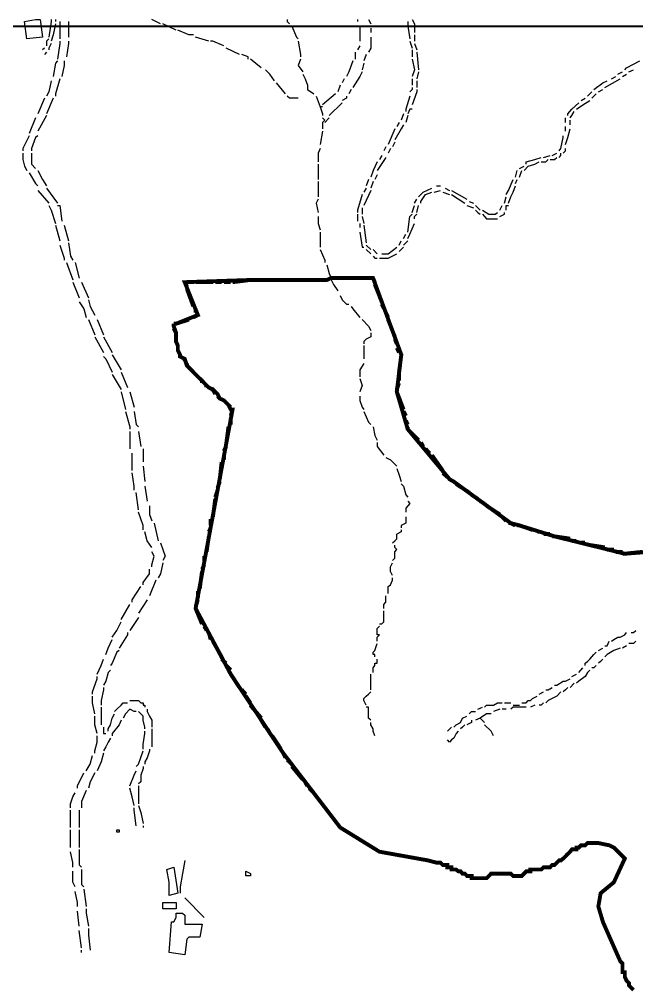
# Model space of a CAD drawing. Header units: millimetres. Extents: x -3588 to 75209, y -3737 to 38254.
# Drawn here: x 20862 to 21244, y 20076 to 20674 of the extents above; entities that cross this region are included whole.
import ezdxf

# ---------------------------------------------------------------- set-up
doc = ezdxf.new("R2010")
doc.units = ezdxf.units.MM
doc.layers.add('P', color=253, linetype='Continuous')

msp = doc.modelspace()

# ---------------------------------------------------------------- linework, layer by layer
at = {"layer": 'P'}
for points in [[(20873.287, 20674.399), (20874.696, 20674.399), (20876.104, 20663.388), (20866.518, 20662.252), (20865.109, 20672.974), (20871.879, 20674.399), (20873.287, 20674.399)], [(20881.481, 20674.399), (20881.481, 20672.974), (20880.057, 20663.388)], [(20884.298, 20674.399), (20884.298, 20672.974)], [(20949.225, 20671.566), (20943.864, 20674.399)], [(21027.707, 20674.399), (21027.707, 20672.974), (21029.116, 20671.566)], [(21071.173, 20674.399), (21071.173, 20672.974)], [(21077.943, 20674.399), (21079.351, 20671.566)], [(21105.053, 20674.399), (21106.461, 20671.566), (21106.461, 20666.205)], [(20884.298, 20671.566), (20882.89, 20664.797), (20881.481, 20660.844)], [(20886.843, 20672.974), (20886.843, 20670.158), (20886.843, 20662.252)], [(20892.204, 20672.974), (20892.204, 20670.158), (20892.204, 20663.388)], [(20958.827, 20667.613), (20950.633, 20671.566)], [(21030.524, 20670.158), (21033.34, 20663.388), (21034.477, 20662.252)], [(21071.173, 20670.158), (21072.582, 20670.158), (21072.582, 20660.844)], [(21079.351, 20669.022), (21079.351, 20666.205)], [(21102.22, 20672.974), (21102.22, 20670.158), (21103.629, 20662.252)], [(20880.057, 20662.252), (20878.649, 20660.844), (20878.649, 20658.011)], [(20969.55, 20664.797), (20966.733, 20664.797), (20959.947, 20667.613)], [(20979.152, 20660.844), (20970.958, 20663.388)], [(21079.351, 20663.388), (21079.351, 20656.603), (21077.943, 20654.074)], [(21106.461, 20664.797), (21106.461, 20660.844)], [(20877.528, 20656.603), (20876.104, 20655.482)], [(20881.481, 20659.435), (20880.057, 20656.603), (20880.057, 20655.482)], [(20886.843, 20660.844), (20886.843, 20659.435), (20885.434, 20649.833)], [(20892.204, 20660.844), (20892.204, 20659.435), (20891.067, 20651.241)], [(20988.466, 20658.011), (20981.681, 20660.844), (20980.272, 20660.844)], [(20998.052, 20652.65), (20989.874, 20656.603)], [(21034.477, 20660.844), (21035.885, 20652.65), (21035.885, 20651.241)], [(21072.582, 20658.011), (21071.173, 20655.482)], [(21103.629, 20660.844), (21105.053, 20656.603)], [(21106.461, 20659.435), (21107.87, 20655.482)], [(20878.649, 20654.074), (20877.528, 20652.65)], [(21003.43, 20649.833), (21003.43, 20651.241), (20999.477, 20652.65)], [(21069.765, 20654.074), (21069.765, 20649.833)], [(21076.535, 20652.65), (21075.126, 20648.697)], [(21105.053, 20655.482), (21105.053, 20651.241)], [(21107.87, 20654.074), (21109.006, 20643.064)], [(20885.434, 20648.697), (20884.298, 20647.289), (20882.89, 20639.111)], [(20889.659, 20648.697), (20889.659, 20645.88), (20888.251, 20639.111)], [(21011.607, 20644.472), (21004.838, 20649.833)], [(21035.885, 20649.833), (21034.477, 20645.88), (21037.293, 20641.927)], [(21068.357, 20648.697), (21065.812, 20641.927), (21064.404, 20639.111)], [(21075.126, 20647.289), (21073.99, 20643.064)], [(21105.053, 20649.833), (21106.461, 20643.064), (21105.053, 20639.111)], [(21236.588, 20643.064), (21237.724, 20644.472), (21245.902, 20648.697)], [(21019.801, 20636.278), (21016.969, 20640.519), (21014.152, 20643.064)], [(21037.293, 20640.519), (21038.702, 20637.686), (21040.126, 20633.749)], [(21073.99, 20641.927), (21072.582, 20639.111), (21068.357, 20632.325)], [(21109.006, 20641.927), (21107.87, 20637.686)], [(21228.41, 20637.686), (21230.954, 20639.111)], [(21232.363, 20640.519), (21235.179, 20641.927)], [(21235.179, 20639.111), (21237.724, 20640.519)], [(21239.132, 20641.927), (21241.949, 20643.064)], [(20881.481, 20636.278), (20880.057, 20629.508), (20878.649, 20626.964)], [(20886.843, 20637.686), (20884.298, 20628.372), (20884.298, 20626.964)], [(21026.571, 20628.372), (21020.922, 20635.158)], [(21040.126, 20633.749), (21040.126, 20630.917)], [(21060.451, 20633.749), (21059.026, 20629.508)], [(21062.979, 20637.686), (21061.571, 20635.158)], [(21105.053, 20632.325), (21105.053, 20630.917), (21103.629, 20629.508)], [(21105.053, 20637.686), (21105.053, 20633.749)], [(21107.87, 20636.278), (21107.87, 20632.325)], [(21217.399, 20630.917), (21223.049, 20635.158), (21225.577, 20636.278)], [(21224.169, 20632.325), (21233.771, 20637.686)], [(21034.477, 20625.555), (21029.116, 20625.555), (21027.707, 20626.964)], [(21040.126, 20630.917), (21044.079, 20628.372)], [(21045.487, 20626.964), (21048.032, 20620.194)], [(21057.618, 20628.372), (21049.44, 20621.603)], [(21064.404, 20626.964), (21064.404, 20625.555), (21061.571, 20624.147)], [(21067.22, 20630.917), (21065.812, 20628.372)], [(21103.629, 20626.964), (21101.1, 20618.786), (21101.1, 20617.362)], [(21107.87, 20630.917), (21107.87, 20629.508), (21105.053, 20621.603)], [(21213.446, 20626.964), (21216.263, 20629.508)], [(21216.263, 20625.555), (21218.808, 20628.372)], [(21220.216, 20629.508), (21223.049, 20630.917)], [(20877.528, 20625.555), (20873.287, 20615.953)], [(20882.89, 20625.555), (20878.649, 20615.953)], [(21061.571, 20622.739), (21053.665, 20614.833)], [(21201.299, 20614.833), (21201.299, 20615.953), (21203.844, 20618.786), (21208.085, 20622.739)], [(21206.677, 20618.786), (21210.63, 20621.603), (21214.855, 20624.147)], [(21209.493, 20624.147), (21212.038, 20625.555)], [(20878.649, 20614.833), (20873.287, 20605.231)], [(21049.44, 20620.194), (21048.032, 20620.194)], [(21048.032, 20620.194), (21049.44, 20615.953)], [(21049.44, 20615.953), (21049.44, 20614.833)], [(21099.676, 20615.953), (21098.268, 20612)], [(21102.22, 20614.833), (21101.1, 20610.592)], [(21105.053, 20618.786), (21103.629, 20618.786), (21102.22, 20615.953)], [(21202.724, 20613.425), (21203.844, 20614.833), (21205.252, 20617.362)], [(20871.879, 20613.425), (20867.926, 20603.822)], [(21049.44, 20613.425), (21050.849, 20612), (21049.44, 20610.592)], [(21049.44, 20610.592), (21049.44, 20606.639)], [(21053.665, 20613.425), (21050.849, 20610.592)], [(21099.676, 20609.184), (21098.268, 20606.639), (21094.315, 20599.87)], [(21096.859, 20610.592), (21095.451, 20608.047)], [(21199.891, 20610.592), (21199.891, 20612), (21199.891, 20613.425)], [(21202.724, 20609.184), (21202.724, 20612)], [(20867.926, 20602.414), (20863.973, 20594.508), (20863.973, 20593.1)], [(20873.287, 20602.414), (20871.879, 20601.278), (20869.334, 20594.508), (20869.334, 20593.1)], [(21049.44, 20605.231), (21048.032, 20597.037)], [(21094.315, 20606.639), (21090.09, 20597.037)], [(21195.938, 20593.1), (21197.074, 20594.508), (21198.483, 20601.278), (21198.483, 20602.414)], [(21199.891, 20605.231), (21199.891, 20608.047)], [(21199.891, 20597.037), (21201.299, 20601.278), (21202.724, 20606.639)], [(21094.315, 20598.461), (21092.906, 20595.629)], [(20863.973, 20591.676), (20863.973, 20587.723), (20865.109, 20583.498), (20866.518, 20580.953)], [(20869.334, 20591.676), (20869.334, 20588.859), (20869.334, 20584.906), (20871.879, 20582.089)], [(21048.032, 20594.508), (21046.896, 20591.676), (21046.896, 20586.314)], [(21088.681, 20595.629), (21087.545, 20593.1)], [(21091.498, 20594.508), (21090.09, 20591.676)], [(21191.713, 20590.267), (21194.53, 20591.676)], [(21195.938, 20588.859), (21197.074, 20590.267), (21197.074, 20591.676)], [(21198.483, 20591.676), (21199.891, 20593.1), (21199.891, 20594.508)], [(21046.896, 20584.906), (21046.896, 20576.712), (21046.896, 20575.304)], [(21083.304, 20586.314), (21080.775, 20580.953), (21079.351, 20576.712)], [(21088.681, 20588.859), (21083.304, 20580.953)], [(21086.137, 20590.267), (21084.728, 20587.723)], [(21174.205, 20580.953), (21176.75, 20583.498), (21180.975, 20584.906), (21183.519, 20586.314)], [(21175.614, 20584.906), (21175.614, 20586.314), (21180.975, 20587.723), (21184.928, 20588.859)], [(21184.928, 20586.314), (21187.76, 20586.314), (21189.169, 20587.723)], [(21186.352, 20588.859), (21190.305, 20590.267)], [(21190.305, 20587.723), (21193.122, 20587.723), (21194.53, 20588.859)], [(20867.926, 20579.545), (20871.879, 20572.775), (20873.287, 20571.351)], [(20873.287, 20580.953), (20876.104, 20575.304), (20878.649, 20571.351)], [(21168.844, 20576.712), (21169.98, 20580.953)], [(21171.389, 20582.089), (21174.205, 20583.498)], [(21171.389, 20576.712), (21172.797, 20580.953)], [(21046.896, 20574.184), (21046.896, 20569.943), (21046.896, 20564.581)], [(21077.943, 20575.304), (21076.535, 20571.351)], [(21080.775, 20574.184), (21079.351, 20569.943)], [(21083.304, 20578.136), (21081.896, 20575.304)], [(21163.195, 20565.99), (21164.603, 20568.534), (21167.436, 20575.304)], [(21168.844, 20572.775), (21169.98, 20575.304)], [(20873.287, 20568.534), (20880.057, 20560.628)], [(20878.649, 20569.943), (20885.434, 20560.628)], [(21076.535, 20569.943), (21075.126, 20567.398)], [(21079.351, 20568.534), (21075.126, 20559.22)], [(21109.006, 20564.581), (21111.823, 20567.398), (21117.184, 20569.943)], [(21110.414, 20560.628), (21110.414, 20561.765), (21113.231, 20565.99), (21117.184, 20567.398)], [(21118.592, 20567.398), (21122.545, 20568.534)], [(21120.001, 20571.351), (21122.545, 20571.351)], [(21123.954, 20567.398), (21128.194, 20565.99)], [(21125.378, 20569.943), (21128.194, 20568.534)], [(21129.331, 20568.534), (21138.917, 20563.173)], [(21164.603, 20560.628), (21166.027, 20564.581), (21167.436, 20567.398), (21168.844, 20571.351)], [(21046.896, 20563.173), (21045.487, 20560.628), (21046.896, 20554.979)], [(21073.99, 20565.99), (21071.173, 20556.387), (21071.173, 20554.979)], [(21106.461, 20560.628), (21107.87, 20563.173)], [(21129.331, 20565.99), (21137.509, 20560.628)], [(21140.325, 20561.765), (21142.87, 20560.628)], [(21162.074, 20560.628), (21163.195, 20564.581)], [(20880.057, 20559.22), (20881.481, 20556.387), (20884.298, 20548.21)], [(20885.434, 20559.22), (20886.843, 20559.22), (20888.251, 20549.618)], [(21073.99, 20557.812), (21073.99, 20556.387), (21073.99, 20553.859)], [(21105.053, 20554.979), (21106.461, 20559.22)], [(21107.87, 20554.979), (21109.006, 20559.22)], [(21138.917, 20559.22), (21142.87, 20557.812)], [(21144.278, 20559.22), (21147.111, 20556.387)], [(21144.278, 20556.387), (21145.703, 20554.979), (21147.111, 20553.859)], [(21148.519, 20556.387), (21152.472, 20553.859), (21156.425, 20553.859), (21157.833, 20554.979)], [(21159.242, 20556.387), (21160.65, 20559.22)], [(21159.242, 20552.451), (21162.074, 20553.859), (21162.074, 20554.979)], [(21163.195, 20556.387), (21163.195, 20559.22), (21164.603, 20559.22)], [(21046.896, 20552.451), (21046.896, 20551.026), (21046.896, 20548.21), (21048.032, 20544.257)], [(21071.173, 20553.859), (21071.173, 20549.618)], [(21073.99, 20552.451), (21075.126, 20548.21)], [(21102.22, 20542.848), (21103.629, 20552.451), (21105.053, 20553.859)], [(21106.461, 20551.026), (21106.461, 20552.451), (21107.87, 20553.859)], [(21148.519, 20553.859), (21151.064, 20551.026), (21157.833, 20551.026)], [(20884.298, 20547.073), (20886.843, 20537.487)], [(20889.659, 20547.073), (20892.204, 20537.487)], [(21048.032, 20542.848), (21048.032, 20540.304), (21048.032, 20534.654), (21048.032, 20533.534)], [(21072.582, 20548.21), (21072.582, 20545.665)], [(21072.582, 20542.848), (21073.99, 20533.534), (21075.126, 20533.534)], [(21075.126, 20547.073), (21076.535, 20536.063)], [(21102.22, 20538.895), (21103.629, 20541.44), (21106.461, 20548.21)], [(21096.859, 20534.654), (21098.268, 20537.487)], [(21099.676, 20538.895), (21101.1, 20541.44)], [(21099.676, 20534.654), (21102.22, 20537.487)], [(20886.843, 20534.654), (20889.659, 20526.749), (20889.659, 20525.34)], [(20892.204, 20536.063), (20893.612, 20527.885), (20895.02, 20525.34)], [(21048.032, 20532.126), (21050.849, 20525.34), (21050.849, 20523.932)], [(21076.535, 20534.654), (21079.351, 20532.126)], [(21076.535, 20532.126), (21079.351, 20529.293)], [(21080.775, 20532.126), (21083.304, 20529.293)], [(21086.137, 20529.293), (21090.09, 20529.293), (21095.451, 20533.534)], [(21096.859, 20530.701), (21098.268, 20532.126), (21099.676, 20533.534)], [(21080.775, 20527.885), (21081.896, 20526.749), (21083.304, 20526.749)], [(21084.728, 20526.749), (21090.09, 20526.749), (21095.451, 20529.293)], [(20891.067, 20523.932), (20895.02, 20513.209)], [(20896.429, 20523.932), (20898.973, 20514.33)], [(21052.257, 20522.524), (21053.665, 20517.162), (21054.801, 20514.33)], [(21054.801, 20513.209), (21056.21, 20510.377), (21059.026, 20506.424)], [(20895.02, 20511.801), (20898.973, 20502.199)], [(20900.382, 20511.801), (20904.623, 20502.199)], [(20904.623, 20500.791), (20905.759, 20496.838), (20908.576, 20491.476)], [(21060.451, 20503.607), (21061.571, 20500.791), (21064.404, 20498.246), (21065.812, 20498.246)], [(20898.973, 20499.654), (20901.806, 20495.413), (20903.214, 20490.052)], [(21067.22, 20496.838), (21068.357, 20495.413), (21072.582, 20490.052)], [(20904.623, 20488.644), (20908.576, 20479.33)], [(20909.984, 20488.644), (20913.937, 20479.33)], [(21073.99, 20488.644), (21077.943, 20484.691), (21079.351, 20481.874)], [(20908.576, 20477.921), (20913.937, 20468.319)], [(20913.937, 20477.921), (20919.298, 20468.319)], [(21079.351, 20480.466), (21079.351, 20479.33), (21079.351, 20477.921), (21076.535, 20476.513), (21075.126, 20475.089), (21075.126, 20473.68)], [(21075.126, 20472.56), (21075.126, 20468.319), (21075.126, 20464.366)], [(20913.937, 20465.774), (20915.345, 20464.366), (20919.298, 20456.188)], [(20919.298, 20466.911), (20924.947, 20457.597)], [(21075.126, 20461.549), (21072.582, 20457.597), (21072.582, 20454.764), (21072.582, 20453.356)], [(20919.298, 20454.764), (20924.947, 20445.45)], [(20924.947, 20456.188), (20928.9, 20446.586)], [(21072.582, 20452.235), (21073.99, 20447.994), (21072.582, 20444.041)], [(20924.947, 20444.041), (20927.492, 20433.031)], [(20930.309, 20444.041), (20932.853, 20434.439)], [(21072.582, 20441.225), (21072.582, 20438.68), (21073.99, 20434.439), (21075.126, 20433.031)], [(20927.492, 20431.911), (20930.309, 20422.308), (20930.309, 20420.9)], [(20932.853, 20431.911), (20934.262, 20423.717), (20935.67, 20422.308)], [(21075.126, 20431.911), (21077.943, 20425.125), (21079.351, 20423.717)], [(20930.309, 20419.492), (20930.309, 20408.753)], [(20935.67, 20419.492), (20937.078, 20410.178)], [(21080.775, 20422.308), (21081.896, 20416.947), (21083.304, 20414.114)], [(21083.304, 20412.706), (21083.304, 20410.178), (21087.545, 20404.8)], [(20931.717, 20395.214), (20931.717, 20399.167), (20931.717, 20405.937)], [(20938.502, 20408.753), (20938.502, 20400.575)], [(21088.681, 20403.392), (21091.498, 20401.984), (21095.451, 20398.031)], [(20932.853, 20383.067), (20932.853, 20385.612), (20931.717, 20393.79)], [(20938.502, 20398.031), (20939.623, 20388.428)], [(21095.451, 20396.622), (21096.859, 20392.381), (21098.268, 20388.428)], [(21098.268, 20387.02), (21099.676, 20385.612), (21101.1, 20380.251), (21102.22, 20378.842)], [(20935.67, 20370.936), (20934.262, 20381.659)], [(20939.623, 20385.612), (20941.031, 20376.298)], [(21102.22, 20376.298), (21103.629, 20374.889), (21101.1, 20372.057), (21101.1, 20370.936), (21101.1, 20369.528)], [(20938.502, 20358.518), (20938.502, 20361.334), (20935.67, 20369.528)], [(20942.455, 20373.465), (20942.455, 20368.104), (20943.864, 20364.151)], [(21101.1, 20366.695), (21101.1, 20364.151), (21101.1, 20362.743), (21098.268, 20361.334), (21098.268, 20359.926)], [(20943.864, 20347.779), (20941.031, 20351.732), (20939.623, 20357.381)], [(20945.272, 20362.743), (20947.817, 20351.732)], [(21098.268, 20358.518), (21098.268, 20357.381), (21095.451, 20355.973)], [(21092.906, 20350.612), (21094.315, 20351.732), (21095.451, 20353.14), (21095.451, 20354.565), (21095.451, 20355.973)], [(20949.225, 20350.612), (20952.042, 20342.418), (20950.633, 20339.601)], [(21092.906, 20339.601), (21094.315, 20341.009), (21094.315, 20342.418), (21094.315, 20344.962), (21095.451, 20346.371), (21094.315, 20347.779), (21094.315, 20349.203)], [(20943.864, 20335.648), (20943.864, 20337.057), (20945.272, 20342.418), (20943.864, 20344.962)], [(20938.502, 20324.638), (20938.502, 20326.046), (20942.455, 20331.407), (20942.455, 20334.24)], [(20950.633, 20338.193), (20949.225, 20331.407), (20947.817, 20328.879)], [(21092.906, 20330.287), (21091.498, 20332.816), (21091.498, 20335.648), (21092.906, 20338.193)], [(20946.408, 20327.454), (20942.455, 20317.868)], [(21090.09, 20319.276), (21090.09, 20320.685), (21090.09, 20323.501), (21091.498, 20324.638), (21092.906, 20327.454), (21092.906, 20328.879)], [(20931.717, 20313.915), (20931.717, 20315.324), (20937.078, 20323.501)], [(20941.031, 20315.324), (20935.67, 20307.13)], [(21087.545, 20309.962), (21087.545, 20311.083), (21087.545, 20312.491), (21088.681, 20313.915), (21088.681, 20315.324), (21088.681, 20316.732), (21088.681, 20317.868)], [(20924.947, 20303.177), (20930.309, 20312.491)], [(20935.67, 20304.313), (20930.309, 20296.407)], [(21084.728, 20300.36), (21086.137, 20300.36), (21087.545, 20301.768), (21087.545, 20303.177), (21087.545, 20304.313), (21087.545, 20305.721), (21087.545, 20307.13), (21087.545, 20308.554)], [(20919.298, 20292.166), (20922.131, 20296.407), (20924.947, 20301.768)], [(21083.304, 20289.638), (21083.304, 20290.758), (21083.304, 20292.166), (21084.728, 20293.59), (21083.304, 20293.59), (21083.304, 20294.999), (21083.304, 20296.407), (21083.304, 20297.543), (21084.728, 20298.952)], [(20928.9, 20294.999), (20928.9, 20293.59), (20923.539, 20285.397)], [(21228.41, 20289.638), (21229.818, 20290.758), (21232.363, 20292.166), (21233.771, 20292.166), (21236.588, 20293.59), (21237.724, 20294.999)], [(21240.541, 20294.999), (21241.949, 20294.999), (21243.373, 20296.407)], [(20915.345, 20281.444), (20916.753, 20285.397), (20919.298, 20290.758)], [(21081.896, 20280.035), (21081.896, 20281.444), (21080.775, 20281.444), (21080.775, 20282.852), (21081.896, 20283.988), (21083.304, 20288.229)], [(21220.216, 20283.988), (21223.049, 20285.397)], [(21224.169, 20286.805), (21225.577, 20286.805), (21227.001, 20289.638)], [(21233.771, 20285.397), (21229.818, 20283.988), (21225.577, 20281.444), (21224.169, 20280.035)], [(21237.724, 20286.805), (21235.179, 20285.397)], [(21243.373, 20289.638), (21241.949, 20288.229), (21239.132, 20288.229)], [(20923.539, 20283.988), (20922.131, 20282.852), (20919.298, 20276.082), (20918.178, 20274.674)], [(21212.038, 20274.674), (21212.038, 20276.082), (21213.446, 20277.219), (21214.855, 20278.627), (21216.263, 20280.035), (21217.399, 20281.444), (21218.808, 20282.852)], [(20909.984, 20269.313), (20912.528, 20274.674), (20913.937, 20278.627)], [(21080.775, 20270.433), (21080.775, 20271.841), (21080.775, 20273.266), (21081.896, 20274.674), (21081.896, 20276.082), (21083.304, 20276.082), (21083.304, 20277.219), (21083.304, 20278.627)], [(21208.085, 20270.433), (21210.63, 20273.266)], [(21218.808, 20274.674), (21217.399, 20273.266), (21216.263, 20273.266)], [(21223.049, 20278.627), (21221.624, 20277.219), (21220.216, 20276.082)], [(20907.167, 20256.894), (20907.167, 20258.302), (20909.984, 20266.48), (20909.984, 20267.905)], [(20918.178, 20271.841), (20916.753, 20270.433), (20915.345, 20265.072), (20913.937, 20262.527)], [(21079.351, 20259.711), (21079.351, 20261.119), (21079.351, 20262.527), (21079.351, 20263.664), (21079.351, 20265.072), (21079.351, 20267.905), (21079.351, 20269.313)], [(21203.844, 20267.905), (21206.677, 20269.313)], [(21214.855, 20271.841), (21213.446, 20270.433), (21212.038, 20267.905), (21208.085, 20265.072), (21206.677, 20263.664)], [(21193.122, 20262.527), (21194.53, 20262.527), (21198.483, 20265.072), (21199.891, 20265.072), (21202.724, 20266.48)], [(21205.252, 20263.664), (21202.724, 20261.119)], [(20908.576, 20244.747), (20907.167, 20251.517), (20907.167, 20255.758)], [(20913.937, 20261.119), (20913.937, 20259.711), (20912.528, 20252.941), (20912.528, 20250.108)], [(21076.535, 20250.108), (21075.126, 20252.941), (21075.126, 20254.349), (21076.535, 20255.758), (21077.943, 20256.894), (21079.351, 20258.302)], [(21172.797, 20251.517), (21175.614, 20251.517), (21176.75, 20252.941), (21178.158, 20252.941), (21179.566, 20254.349), (21182.399, 20255.758)], [(21183.519, 20256.894), (21186.352, 20258.302)], [(21187.76, 20259.711), (21189.169, 20259.711), (21191.713, 20261.119)], [(21197.074, 20258.302), (21194.53, 20255.758), (21191.713, 20254.349), (21189.169, 20252.941), (21187.76, 20251.517)], [(21201.299, 20261.119), (21199.891, 20259.711), (21198.483, 20258.302)], [(20920.706, 20246.155), (20922.131, 20247.58), (20924.947, 20250.108), (20926.084, 20251.517), (20928.9, 20251.517)], [(20930.309, 20252.941), (20931.717, 20252.941), (20932.853, 20252.941), (20935.67, 20252.941), (20937.078, 20251.517), (20938.502, 20251.517), (20938.502, 20250.108), (20939.623, 20250.108), (20939.623, 20248.988)], [(21149.655, 20248.988), (21151.064, 20250.108), (21153.88, 20250.108), (21155.289, 20250.108), (21157.833, 20251.517), (21160.65, 20251.517)], [(21162.074, 20251.517), (21163.195, 20251.517), (21164.603, 20251.517), (21166.027, 20251.517)], [(21167.436, 20250.108), (21168.844, 20250.108), (21169.98, 20250.108), (21171.389, 20250.108)], [(21180.975, 20250.108), (21178.158, 20248.988)], [(21186.352, 20251.517), (21184.928, 20250.108), (21183.519, 20250.108)], [(20909.984, 20232.616), (20908.576, 20237.978), (20908.576, 20243.339)], [(20912.528, 20248.988), (20912.528, 20246.155), (20912.528, 20239.386), (20912.528, 20237.978)], [(20916.753, 20234.025), (20916.753, 20235.433), (20918.178, 20237.978), (20919.298, 20242.203), (20920.706, 20244.747)], [(20934.262, 20246.155), (20932.853, 20246.155), (20930.309, 20247.58), (20927.492, 20244.747), (20926.084, 20242.203)], [(20939.623, 20235.433), (20939.623, 20236.569), (20938.502, 20240.794), (20938.502, 20243.339), (20937.078, 20244.747), (20935.67, 20246.155)], [(20941.031, 20247.58), (20941.031, 20246.155), (20942.455, 20243.339), (20943.864, 20240.794), (20943.864, 20236.569)], [(21079.351, 20240.794), (21077.943, 20242.203), (21077.943, 20244.747), (21077.943, 20246.155), (21077.943, 20247.58), (21077.943, 20248.988), (21076.535, 20248.988)], [(21130.739, 20236.569), (21132.147, 20237.978), (21134.964, 20239.386), (21136.1, 20242.203), (21138.917, 20243.339)], [(21140.325, 20244.747), (21141.75, 20246.155), (21144.278, 20246.155)], [(21145.703, 20247.58), (21148.519, 20248.988)], [(21153.88, 20244.747), (21151.064, 20244.747), (21147.111, 20242.203)], [(21159.242, 20247.58), (21155.289, 20246.155)], [(21163.195, 20247.58), (21162.074, 20247.58), (21160.65, 20247.58)], [(21175.614, 20248.988), (21174.205, 20248.988), (21169.98, 20248.988), (21167.436, 20248.988), (21166.027, 20247.58)], [(20924.947, 20240.794), (20923.539, 20237.978), (20919.298, 20232.616), (20919.298, 20231.192)], [(21081.896, 20231.192), (21080.775, 20234.025), (21080.775, 20235.433), (21079.351, 20237.978), (21079.351, 20239.386)], [(21137.509, 20237.978), (21136.1, 20236.569), (21134.964, 20235.433)], [(21141.75, 20240.794), (21141.75, 20239.386), (21138.917, 20237.978)], [(21147.111, 20242.203), (21144.278, 20240.794)], [(21149.655, 20239.386), (21147.111, 20242.203)], [(21155.289, 20231.192), (21153.88, 20234.025), (21149.655, 20237.978)], [(20913.937, 20236.569), (20913.937, 20232.616)], [(20913.937, 20232.616), (20915.345, 20232.616)], [(20938.502, 20223.014), (20938.502, 20225.831), (20939.623, 20232.616), (20939.623, 20234.025)], [(20943.864, 20235.433), (20943.864, 20232.616), (20943.864, 20228.663), (20943.864, 20224.422)], [(21126.786, 20234.025), (21129.331, 20236.569)], [(21133.556, 20234.025), (21132.147, 20232.616), (21130.739, 20229.784), (21129.331, 20228.663), (21128.194, 20227.255), (21126.786, 20228.663)], [(20908.576, 20220.47), (20908.576, 20221.878), (20909.984, 20227.255), (20909.984, 20231.192)], [(20916.753, 20227.255), (20915.345, 20224.422), (20913.937, 20221.878)], [(20918.178, 20229.784), (20916.753, 20227.255)], [(20913.937, 20220.47), (20912.528, 20215.108), (20909.984, 20209.459)], [(20934.262, 20212.292), (20935.67, 20213.7), (20938.502, 20221.878)], [(20942.455, 20223.014), (20942.455, 20221.878), (20941.031, 20217.653), (20939.623, 20215.108), (20939.623, 20213.7)], [(20903.214, 20209.459), (20905.759, 20213.7), (20907.167, 20219.061)], [(20897.853, 20198.736), (20897.853, 20200.145), (20901.806, 20208.339)], [(20908.576, 20208.339), (20905.759, 20202.689), (20904.623, 20198.736)], [(20930.309, 20200.145), (20932.853, 20206.93), (20934.262, 20209.459)], [(20938.502, 20212.292), (20938.502, 20210.867), (20937.078, 20206.93), (20937.078, 20202.689), (20935.67, 20201.553)], [(20893.612, 20186.606), (20893.612, 20189.134), (20895.02, 20193.375), (20896.429, 20195.92)], [(20903.214, 20197.328), (20900.382, 20190.543), (20900.382, 20186.606)], [(20932.853, 20188.014), (20931.717, 20193.375), (20930.309, 20198.736)], [(20935.67, 20200.145), (20935.67, 20195.92), (20935.67, 20193.375), (20935.67, 20189.134)], [(20893.612, 20174.459), (20893.612, 20182.365), (20893.612, 20185.181)], [(20898.973, 20185.181), (20898.973, 20177.003), (20898.973, 20174.459)], [(20934.262, 20175.595), (20932.853, 20185.181), (20932.853, 20186.606)], [(20935.67, 20188.014), (20937.078, 20183.773), (20938.502, 20177.003)], [(20893.612, 20162.04), (20893.612, 20163.448), (20893.612, 20173.051)], [(20898.973, 20173.051), (20898.973, 20170.218), (20898.973, 20162.04)], [(20922.131, 20173.051), (20923.539, 20173.051), (20923.539, 20171.642), (20922.131, 20171.642), (20922.131, 20173.051)], [(20938.502, 20175.595), (20938.502, 20174.459)], [(20898.973, 20160.904), (20898.973, 20159.495), (20898.973, 20151.317), (20900.382, 20149.893)], [(20895.02, 20149.893), (20895.02, 20152.726), (20893.612, 20159.495)], [(20964.188, 20154.134), (20962.78, 20145.956), (20961.356, 20137.762), (20961.356, 20133.809)], [(20964.188, 20154.134), (20962.78, 20145.956), (20961.356, 20137.762), (20961.356, 20133.809)], [(20900.382, 20148.485), (20900.382, 20139.171), (20901.806, 20137.762)], [(20954.586, 20140.579), (20953.178, 20148.485), (20957.403, 20149.893), (20959.947, 20133.809), (20954.586, 20132.401), (20954.586, 20140.579)], [(20896.429, 20137.762), (20895.02, 20140.579), (20895.02, 20147.365)], [(21003.43, 20144.532), (21002.005, 20144.532), (21002.005, 20147.365), (21004.838, 20145.956), (21004.838, 20144.532), (21003.43, 20144.532)], [(20901.806, 20136.354), (20903.214, 20125.632)], [(20897.853, 20125.632), (20897.853, 20128.16), (20896.429, 20134.946)], [(20976.319, 20118.846), (20964.188, 20130.993)], [(20976.319, 20118.846), (20964.188, 20130.993)], [(20903.214, 20124.207), (20903.214, 20121.391), (20904.623, 20113.485)], [(20954.586, 20124.207), (20950.633, 20124.207), (20950.633, 20128.16), (20958.827, 20128.16), (20958.827, 20124.207), (20954.586, 20124.207)], [(20898.973, 20113.485), (20897.853, 20122.799)], [(20958.827, 20118.846), (20958.827, 20121.391), (20962.78, 20121.391), (20964.188, 20120.254), (20964.188, 20114.621), (20974.911, 20114.621), (20973.503, 20106.715), (20968.141, 20106.715), (20966.733, 20106.715), (20965.597, 20105.307), (20964.188, 20095.705), (20954.586, 20097.113), (20955.995, 20116.029), (20957.403, 20116.029), (20958.827, 20118.846)], [(20904.623, 20112.076), (20904.623, 20107.835)], [(20900.382, 20099.93), (20898.973, 20110.668)], [(20904.623, 20107.835), (20905.759, 20098.521)], [(20900.382, 20097.113), (20900.382, 20098.521)]]:
    msp.add_lwpolyline(points, dxfattribs=at)
for points, const_width in [([(20542.731, 20670.158), (35743.361, 20670.158)], 1.2), ([(20957.403, 20486.099), (20958.827, 20486.099), (20972.366, 20491.476), (20964.188, 20511.801), (21006.246, 20513.209), (21037.293, 20513.209), (21050.849, 20513.209), (21052.257, 20513.209), (21054.801, 20514.33), (21080.775, 20514.33), (21098.268, 20466.911), (21095.451, 20444.041), (21102.22, 20420.9), (21128.194, 20389.853), (21130.739, 20388.428), (21166.027, 20362.743), (21171.389, 20361.334), (21193.122, 20354.565), (21236.588, 20343.826), (21269.059, 20346.371)], 2.417), ([(20957.403, 20486.099), (20958.827, 20486.099), (20972.366, 20491.476), (20964.188, 20511.801), (21006.246, 20513.209), (21037.293, 20513.209), (21050.849, 20513.209), (21052.257, 20513.209), (21054.801, 20514.33), (21080.775, 20514.33), (21098.268, 20466.911), (21095.451, 20444.041), (21102.22, 20420.9), (21128.194, 20389.853), (21130.739, 20388.428), (21166.027, 20362.743), (21171.389, 20361.334), (21193.122, 20354.565), (21236.588, 20343.826), (21269.059, 20346.371)], 1.2), ([(20965.597, 20508.968), (20964.188, 20511.801)], 2.417), ([(20965.597, 20511.801), (20969.55, 20511.801)], 2.417), ([(20970.958, 20511.801), (20981.681, 20511.801)], 2.417), ([(20983.105, 20511.801), (20987.058, 20511.801)], 2.417), ([(20988.466, 20511.801), (20992.691, 20511.801)], 2.417), ([(20993.827, 20511.801), (21004.838, 20513.209)], 2.417), ([(21006.246, 20513.209), (21010.199, 20513.209)], 2.417), ([(21011.607, 20513.209), (21014.152, 20513.209)], 2.417), ([(21016.969, 20513.209), (21027.707, 20513.209)], 2.417), ([(21029.116, 20513.209), (21031.932, 20513.209)], 2.417), ([(21034.477, 20513.209), (21037.293, 20513.209)], 2.417), ([(21040.126, 20513.209), (21049.44, 20513.209)], 2.417), ([(21052.257, 20513.209), (21054.801, 20514.33)], 2.417), ([(21057.618, 20514.33), (21060.451, 20514.33)], 2.417), ([(21061.571, 20514.33), (21072.582, 20514.33)], 2.417), ([(21075.126, 20514.33), (21077.943, 20514.33)], 2.417), ([(21079.351, 20514.33), (21080.775, 20514.33), (21081.896, 20511.801)], 2.417), ([(20969.55, 20496.838), (20965.597, 20507.56)], 2.417), ([(21081.896, 20510.377), (21086.137, 20499.654)], 2.417), ([(20970.958, 20492.885), (20970.958, 20495.413)], 2.417), ([(21086.137, 20498.246), (21087.545, 20495.413)], 2.417), ([(20957.403, 20486.099), (20958.827, 20486.099), (20966.733, 20488.644)], 2.417), ([(20969.55, 20490.052), (20972.366, 20491.476)], 2.417), ([(21088.681, 20492.885), (21090.09, 20490.052)], 2.417), ([(21090.09, 20488.644), (21094.315, 20477.921)], 2.417), ([(21241.949, 20073.972), (21240.541, 20075.38), (21239.132, 20076.788), (21239.132, 20078.196), (21237.724, 20079.605), (21236.588, 20082.149), (21236.588, 20083.558), (21236.588, 20084.982), (21235.179, 20084.982), (21235.179, 20086.39), (21235.179, 20088.919), (21235.179, 20090.343), (21233.771, 20091.752), (21223.049, 20116.029), (21220.216, 20125.632), (21221.624, 20133.809), (21229.818, 20140.579), (21236.588, 20155.27), (21233.771, 20158.087), (21229.818, 20162.04), (21227.001, 20163.448), (21220.216, 20164.857), (21216.263, 20164.857), (21213.446, 20164.857), (21212.038, 20163.448), (21210.63, 20163.448), (21209.493, 20163.448), (21208.085, 20162.04), (21206.677, 20162.04), (21206.677, 20160.904), (21203.844, 20160.904), (21202.724, 20159.495), (21201.299, 20158.087), (21199.891, 20156.679), (21198.483, 20155.27), (21197.074, 20154.134), (21195.938, 20154.134), (21194.53, 20152.726), (21193.122, 20151.317), (21191.713, 20151.317), (21190.305, 20149.893), (21187.76, 20149.893), (21186.352, 20149.893), (21184.928, 20148.485), (21183.519, 20148.485), (21180.975, 20148.485), (21179.566, 20148.485), (21178.158, 20148.485), (21178.158, 20147.365), (21176.75, 20147.365), (21175.614, 20147.365), (21174.205, 20145.956), (21172.797, 20144.532), (21171.389, 20144.532), (21169.98, 20144.532), (21167.436, 20144.532), (21166.027, 20145.956), (21163.195, 20145.956), (21160.65, 20145.956), (21159.242, 20145.956), (21156.425, 20145.956), (21155.289, 20145.956), (21153.88, 20145.956), (21152.472, 20144.532), (21151.064, 20143.124), (21149.655, 20143.124), (21148.519, 20143.124), (21147.111, 20143.124), (21145.703, 20143.124), (21144.278, 20143.124), (21142.87, 20143.124), (21141.75, 20143.124), (21141.75, 20144.532), (21140.325, 20144.532), (21138.917, 20144.532), (21137.509, 20145.956), (21136.1, 20145.956), (21134.964, 20147.365), (21133.556, 20147.365), (21132.147, 20148.485), (21130.739, 20148.485), (21129.331, 20148.485), (21129.331, 20149.893), (21128.194, 20149.893), (21126.786, 20149.893), (21126.786, 20151.317), (21125.378, 20151.317), (21123.954, 20151.317), (21122.545, 20152.726), (21121.425, 20152.726), (21120.001, 20152.726), (21114.639, 20154.134), (21084.728, 20159.495), (21060.451, 20174.459), (21025.163, 20220.47), (20992.691, 20269.313), (20988.466, 20277.219), (20970.958, 20309.962), (20993.827, 20433.031), (20992.691, 20433.031), (20991.283, 20435.863), (20988.466, 20438.68), (20985.921, 20439.816), (20984.513, 20442.633), (20981.681, 20445.45), (20979.152, 20446.586), (20977.728, 20447.994), (20974.911, 20450.827), (20970.958, 20454.764), (20968.141, 20457.597), (20965.597, 20460.141), (20964.188, 20464.366), (20961.356, 20465.774), (20961.356, 20466.911), (20959.947, 20469.727), (20959.947, 20472.56), (20958.827, 20475.089), (20958.827, 20477.921), (20958.827, 20480.466), (20957.403, 20484.691), (20957.403, 20486.099)], 2.417), ([(20957.403, 20484.691), (20957.403, 20486.099)], 2.417), ([(20958.827, 20479.33), (20958.827, 20480.466), (20957.403, 20483.282)], 2.417), ([(21240.541, 20075.38), (21239.132, 20076.788), (21239.132, 20078.196), (21237.724, 20079.605), (21236.588, 20082.149), (21236.588, 20083.558), (21236.588, 20084.982), (21235.179, 20084.982), (21235.179, 20086.39), (21235.179, 20088.919), (21235.179, 20090.343), (21233.771, 20091.752), (21223.049, 20116.029), (21220.216, 20125.632), (21221.624, 20133.809), (21229.818, 20140.579), (21236.588, 20155.27), (21233.771, 20158.087), (21229.818, 20162.04), (21227.001, 20163.448), (21220.216, 20164.857), (21216.263, 20164.857), (21213.446, 20164.857), (21212.038, 20163.448), (21210.63, 20163.448), (21209.493, 20163.448), (21208.085, 20162.04), (21206.677, 20162.04), (21206.677, 20160.904), (21203.844, 20160.904), (21202.724, 20159.495), (21201.299, 20158.087), (21199.891, 20156.679), (21198.483, 20155.27), (21197.074, 20154.134), (21195.938, 20154.134), (21194.53, 20152.726), (21193.122, 20151.317), (21191.713, 20151.317), (21190.305, 20149.893), (21187.76, 20149.893), (21186.352, 20149.893), (21184.928, 20148.485), (21183.519, 20148.485), (21180.975, 20148.485), (21179.566, 20148.485), (21178.158, 20148.485), (21178.158, 20147.365), (21176.75, 20147.365), (21175.614, 20147.365), (21174.205, 20145.956), (21172.797, 20144.532), (21171.389, 20144.532), (21169.98, 20144.532), (21167.436, 20144.532), (21166.027, 20145.956), (21163.195, 20145.956), (21160.65, 20145.956), (21159.242, 20145.956), (21156.425, 20145.956), (21155.289, 20145.956), (21153.88, 20145.956), (21152.472, 20144.532), (21151.064, 20143.124), (21149.655, 20143.124), (21148.519, 20143.124), (21147.111, 20143.124), (21145.703, 20143.124), (21144.278, 20143.124), (21142.87, 20143.124), (21141.75, 20143.124), (21141.75, 20144.532), (21140.325, 20144.532), (21138.917, 20144.532), (21137.509, 20145.956), (21136.1, 20145.956), (21134.964, 20147.365), (21133.556, 20147.365), (21132.147, 20148.485), (21130.739, 20148.485), (21129.331, 20148.485), (21129.331, 20149.893), (21128.194, 20149.893), (21126.786, 20149.893), (21126.786, 20151.317), (21125.378, 20151.317), (21123.954, 20151.317), (21122.545, 20152.726), (21121.425, 20152.726), (21120.001, 20152.726), (21114.639, 20154.134), (21084.728, 20159.495), (21060.451, 20174.459), (21025.163, 20220.47), (20992.691, 20269.313), (20988.466, 20277.219), (20970.958, 20309.962), (20993.827, 20433.031), (20992.691, 20433.031), (20991.283, 20435.863), (20988.466, 20438.68), (20985.921, 20439.816), (20984.513, 20442.633), (20981.681, 20445.45), (20979.152, 20446.586), (20977.728, 20447.994), (20974.911, 20450.827), (20970.958, 20454.764), (20968.141, 20457.597), (20965.597, 20460.141), (20964.188, 20464.366), (20961.356, 20465.774), (20961.356, 20466.911), (20959.947, 20469.727), (20959.947, 20472.56), (20958.827, 20475.089), (20958.827, 20477.921), (20958.827, 20480.466), (20957.403, 20484.691), (20957.403, 20486.099)], 1.2), ([(20961.356, 20466.911), (20959.947, 20469.727), (20959.947, 20472.56), (20958.827, 20475.089), (20958.827, 20477.921)], 2.417), ([(21094.315, 20476.513), (21095.451, 20473.68)], 2.417), ([(21095.451, 20471.152), (21096.859, 20468.319)], 2.417), ([(20964.188, 20462.958), (20964.188, 20464.366), (20961.356, 20465.774)], 2.417), ([(21098.268, 20466.911), (21096.859, 20456.188)], 2.417), ([(20966.733, 20459.005), (20965.597, 20460.141), (20965.597, 20461.549)], 2.417), ([(20974.911, 20449.403), (20974.911, 20450.827), (20970.958, 20454.764), (20968.141, 20457.597)], 2.417), ([(21096.859, 20454.764), (21096.859, 20450.827)], 2.417), ([(20979.152, 20446.586), (20977.728, 20447.994), (20976.319, 20447.994)], 2.417), ([(21096.859, 20449.403), (21095.451, 20445.45)], 2.417), ([(20983.105, 20442.633), (20981.681, 20445.45), (20980.272, 20445.45)], 2.417), ([(20992.691, 20434.439), (20991.283, 20435.863), (20988.466, 20438.68), (20985.921, 20439.816), (20984.513, 20441.225)], 2.417), ([(21095.451, 20444.041), (21099.676, 20433.031)], 2.417), ([(20992.691, 20429.078), (20993.827, 20433.031)], 2.417), ([(20992.691, 20423.717), (20992.691, 20427.67)], 2.417), ([(21099.676, 20431.911), (21101.1, 20429.078)], 2.417), ([(20989.874, 20411.586), (20991.283, 20422.308)], 2.417), ([(21101.1, 20426.261), (21102.22, 20423.717)], 2.417), ([(21102.22, 20422.308), (21102.22, 20420.9), (21109.006, 20414.114)], 2.417), ([(20988.466, 20407.345), (20989.874, 20410.178)], 2.417), ([(21110.414, 20412.706), (21111.823, 20410.178)], 2.417), ([(20988.466, 20401.984), (20988.466, 20404.8)], 2.417), ([(21113.231, 20408.753), (21115.776, 20405.937)], 2.417), ([(21117.184, 20404.8), (21123.954, 20395.214)], 2.417), ([(20985.921, 20389.853), (20987.058, 20400.575)], 2.417), ([(21123.954, 20393.79), (21126.786, 20391.261)], 2.417), ([(20984.513, 20384.476), (20985.921, 20388.428)], 2.417), ([(21128.194, 20389.853), (21130.739, 20388.428)], 2.417), ([(21132.147, 20387.02), (21140.325, 20381.659)], 2.417), ([(20983.105, 20378.842), (20984.513, 20383.067)], 2.417), ([(21141.75, 20380.251), (21145.703, 20377.706)], 2.417), ([(20981.681, 20366.695), (20983.105, 20377.706)], 2.417), ([(21147.111, 20376.298), (21149.655, 20374.889)], 2.417), ([(21151.064, 20373.465), (21159.242, 20368.104)], 2.417), ([(20980.272, 20361.334), (20980.272, 20365.287)], 2.417), ([(21160.65, 20366.695), (21163.195, 20364.151)], 2.417), ([(21164.603, 20362.743), (21166.027, 20362.743), (21168.844, 20361.334)], 2.417), ([(20979.152, 20357.381), (20980.272, 20359.926)], 2.417), ([(21169.98, 20361.334), (21171.389, 20361.334), (21179.566, 20358.518)], 2.417), ([(21182.399, 20357.381), (21184.928, 20357.381)], 2.417), ([(21186.352, 20355.973), (21190.305, 20355.973)], 2.417), ([(20977.728, 20344.962), (20979.152, 20354.565)], 2.417), ([(21191.713, 20354.565), (21193.122, 20354.565), (21202.724, 20353.14)], 2.417), ([(21203.844, 20351.732), (21206.677, 20351.732)], 2.417), ([(21209.493, 20350.612), (21212.038, 20350.612)], 2.417), ([(21214.855, 20349.203), (21224.169, 20347.779)], 2.417), ([(21225.577, 20346.371), (21229.818, 20346.371)], 2.417), ([(21230.954, 20344.962), (21235.179, 20344.962)], 2.417), ([(21236.588, 20344.962), (21236.588, 20343.826), (21247.326, 20344.962)], 2.417), ([(20976.319, 20339.601), (20976.319, 20342.418)], 2.417), ([(20973.503, 20322.093), (20974.911, 20332.816)], 2.417), ([(20974.911, 20334.24), (20976.319, 20337.057)], 2.417), ([(20972.366, 20316.732), (20972.366, 20320.685)], 2.417), ([(20970.958, 20311.083), (20972.366, 20315.324)], 2.417), ([(20974.911, 20300.36), (20970.958, 20309.962)], 2.417), ([(20977.728, 20296.407), (20976.319, 20298.952)], 2.417), ([(20980.272, 20290.758), (20979.152, 20294.999)], 2.417), ([(20987.058, 20280.035), (20981.681, 20289.638)], 2.417), ([(20989.874, 20276.082), (20988.466, 20277.219), (20987.058, 20278.627)], 2.417), ([(20992.691, 20271.841), (20989.874, 20274.674)], 2.417), ([(20998.052, 20261.119), (20992.691, 20269.313)], 2.417), ([(21002.005, 20256.894), (20999.477, 20259.711)], 2.417), ([(21004.838, 20251.517), (21002.005, 20255.758)], 2.417), ([(21011.607, 20242.203), (21004.838, 20250.108)], 2.417), ([(21014.152, 20236.569), (21011.607, 20240.794)], 2.417), ([(21016.969, 20232.616), (21015.56, 20235.433)], 2.417), ([(21023.754, 20223.014), (21018.377, 20231.192)], 2.417), ([(21026.571, 20217.653), (21025.163, 20220.47)], 2.417), ([(21030.524, 20213.7), (21027.707, 20216.245)], 2.417), ([(21037.293, 20204.098), (21030.524, 20212.292)], 2.417), ([(21040.126, 20200.145), (21038.702, 20202.689)], 2.417), ([(21044.079, 20195.92), (21041.246, 20198.736)], 2.417)]:
    msp.add_lwpolyline(points, dxfattribs=dict(at, const_width=const_width))

doc.saveas('drawing.dxf')
